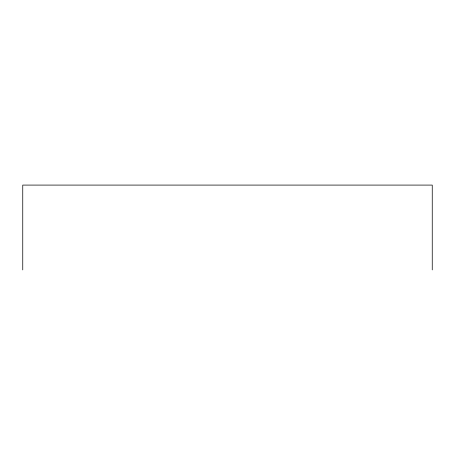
<?xml version="1.0" encoding="UTF-8"?>
<svg xmlns="http://www.w3.org/2000/svg" width="455" height="455" viewBox="0 0 455 455"><rect width="100%" height="100%" fill="white"/><g stroke="black" fill="none" stroke-linecap="round" stroke-linejoin="round"><path stroke-width="0.68" d="M432.25 269.912L432.25 185.088L22.75 185.088L22.75 269.912"/></g></svg>
